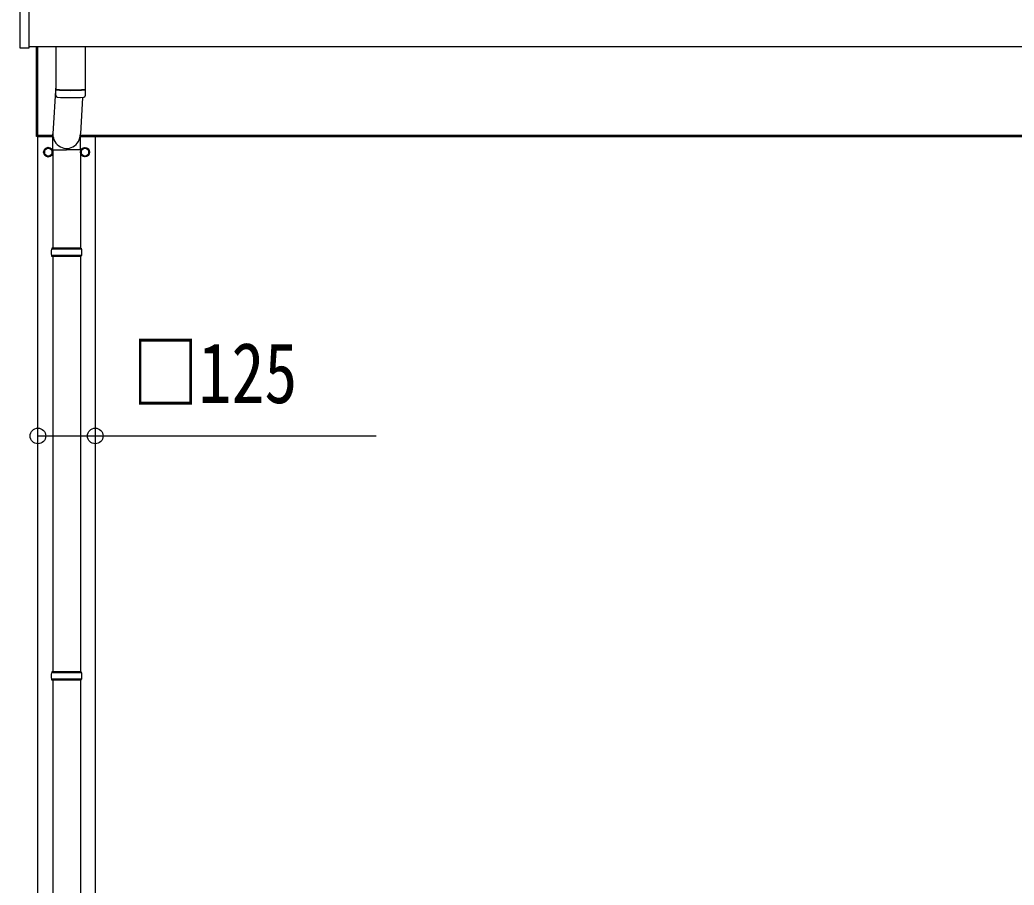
# Model space of a CAD drawing. Units: millimetres, scale not verified. Extents: x -16820 to 16820, y -11880 to 11880.
# Drawn here: x -14693 to -12526, y -4417 to -2533 of the extents above; entities that cross this region are included whole.
import ezdxf
from ezdxf.enums import TextEntityAlignment as Align

# ---------------------------------------------------------------- set-up
doc = ezdxf.new("R2010")
doc.units = ezdxf.units.MM
doc.header["$LTSCALE"] = 50
for name, color, linetype in [('0-4_YKK_13', 4, 'Continuous'), ('0-5_YKK_A1', 4, 'Continuous'), ('0-6_YKK_D', 6, 'Continuous')]:
    doc.layers.add(name, color=color, linetype=linetype)
doc.styles.add('ＭＳ ゴシック', font='')
doc.styles.get('ＭＳ ゴシック').set_extended_font_data('MS Gothic')

msp = doc.modelspace()

# ---------------------------------------------------------------- linework, layer by layer
at = {"layer": '0-4_YKK_13'}
for p, q in [((-14692.62, -2445.33), (-14692.62, -2593.33)), ((-14672.62, -2593.33), (-14672.62, -2445.33)), ((-14692.12, -2593.83), (-14673.12, -2593.83)), ((-14656.32, -2786.85), (-14656.32, -2591.21)), ((-14654.32, -2591.21), (-14654.32, -2786.85)), ((-14614.32, -2591.21), (-14614.32, -2684.19)), ((-14550.32, -2591.21), (-14550.32, -2684.19)), ((-14614.32, -2674.61), (-14620.87, -2781.07)), ((-14614.12, -2698.17), (-14614.35, -2685.18)), ((-14609.84, -2684.47), (-14609.82, -2685.47)), ((-14554.78, -2684.46), (-14554.79, -2685.46)), ((-14550.29, -2685.18), (-14550.51, -2698.17)), ((-14555.86, -2701.46), (-14560.76, -2781.07)), ((-14654.32, -2786.85), (-14656.32, -2786.85)), ((-14620.97, -2815.74), (-14620.97, -2781.07)), ((-14560.67, -2815.74), (-14560.67, -2781.07)), ((-14620.97, -2815.74), (-14590.82, -2815.74)), ((-14620.82, -2815.74), (-14620.82, -3029.85)), ((-14560.67, -2815.74), (-14590.82, -2815.74)), ((-14560.82, -2815.74), (-14560.82, -3029.85)), ((-14622.22, -2820.6), (-14622.32, -2820.6)), ((-14622.22, -2821.1), (-14622.32, -2821.1)), ((-14559.41, -2820.6), (-14559.31, -2820.6)), ((-14559.41, -2821.1), (-14559.31, -2821.1)), ((-14557.82, -3031.85), (-14623.82, -3031.85)), ((-14558.82, -3029.85), (-14622.82, -3029.85)), ((-14622.82, -3029.85), (-14622.82, -3031.85)), ((-14558.82, -3029.85), (-14558.82, -3031.85)), ((-14557.82, -3045.85), (-14623.82, -3045.85)), ((-14622.82, -3047.85), (-14622.82, -3045.85)), ((-14558.82, -3047.85), (-14622.82, -3047.85)), ((-14620.82, -3047.85), (-14620.82, -3952.35)), ((-14560.82, -3047.85), (-14560.82, -3952.35)), ((-14558.82, -3047.85), (-14558.82, -3045.85)), ((-14557.82, -3954.34), (-14623.82, -3954.34)), ((-14558.82, -3952.34), (-14622.82, -3952.34)), ((-14622.82, -3952.34), (-14622.82, -3954.34)), ((-14558.82, -3952.34), (-14558.82, -3954.34)), ((-14557.82, -3968.34), (-14623.82, -3968.34)), ((-14622.82, -3970.34), (-14622.82, -3968.34)), ((-14558.82, -3970.34), (-14622.82, -3970.34)), ((-14620.82, -3970.34), (-14620.82, -4874.85)), ((-14560.82, -3970.34), (-14560.82, -4874.85)), ((-14558.82, -3970.34), (-14558.82, -3968.34))]:
    msp.add_line(p, q, dxfattribs=at)
for points in [[(-14630.82, -2811.03), (-14639.32, -2815.94), (-14639.32, -2825.75), (-14630.82, -2830.66), (-14622.32, -2825.75), (-14622.32, -2815.94)], [(-14550.82, -2811.03), (-14542.32, -2815.94), (-14542.32, -2825.75), (-14550.82, -2830.66), (-14559.32, -2825.75), (-14559.32, -2815.94)]]:
    msp.add_lwpolyline(points, close=True, dxfattribs=at)
for centre, radius in [((-14630.82, -2820.85), 10), ((-14630.82, -2820.85), 8.5), ((-14550.82, -2820.85), 10), ((-14550.82, -2820.85), 8.5)]:
    msp.add_circle(centre, radius, dxfattribs=at)
for centre, radius, start, end in [((-14692.12, -2593.33), 0.5, 180, 270), ((-14673.12, -2593.33), 0.5, 270, 0), ((-14582.32, -2204.45), 480.8, 266.18381, 273.81619), ((-14582.32, -2205.45), 480.8, 266.18381, 273.81619), ((-14610.7, -2697.93), 3.43, 183.91307, 262.91645), ((-14582.32, -2182.47), 519.67, 266.82357, 273.17802), ((-14553.93, -2697.93), 3.43, 277.00994, 356.09787), ((-14630.82, -2820.85), 8.6, 111.25399, 128.74601), ((-14630.82, -2820.85), 8.6, 51.25399, 68.74601), ((-14550.82, -2820.85), 8.6, 111.25399, 128.74601), ((-14550.82, -2820.85), 8.6, 51.25399, 68.74601), ((-14630.82, -2820.85), 8.6, 171.25399, 188.74601), ((-14630.82, -2820.85), 8.6, 231.25399, 248.74601), ((-14630.82, -2820.85), 8.6, 291.25399, 308.74601), ((-14630.82, -2820.85), 8.6, 1.66581, 8.74601), ((-14630.82, -2820.85), 8.6, 351.25399, 358.33419), ((-14550.82, -2820.85), 8.6, 171.25399, 178.33419), ((-14550.82, -2820.85), 8.6, 181.66581, 188.74601), ((-14550.82, -2820.85), 8.6, 231.25399, 248.74601), ((-14550.82, -2820.85), 8.6, 291.25399, 308.74601), ((-14550.82, -2820.85), 8.6, 351.25399, 8.74601), ((-14575.07, -3038.85), 49.25, 171.82876, 180.00002), ((-14606.57, -3038.85), 49.25, 359.99998, 8.17124), ((-14575.07, -3038.85), 49.25, 180.00002, 188.17127), ((-14606.57, -3038.85), 49.25, 351.82873, 359.99998), ((-14575.07, -3961.34), 49.25, 171.82876, 180.00002), ((-14575.07, -3961.34), 49.25, 180.00002, 188.17127), ((-14606.57, -3961.34), 49.25, 359.99998, 8.17124), ((-14606.57, -3961.34), 49.25, 351.82873, 359.99998)]:
    msp.add_arc(centre, radius, start, end, dxfattribs=at)
msp.add_ellipse((-14590.82, -2781.07), major_axis=(0, -31.56), ratio=0.952301, start_param=4.5832251, end_param=7.8539816, dxfattribs=at)
at = {"layer": '0-5_YKK_A1'}
for p, q in [((-8664.32, -2591.21), (-14672.62, -2591.21)), ((-14654.32, -2783.85), (-14619.52, -2783.85)), ((-14654.32, -2786.85), (-14619.7, -2786.85)), ((-14653.32, -5583.85), (-14653.32, -2786.85)), ((-14559.4, -2783.85), (-8669.32, -2783.85)), ((-14559.4, -2786.85), (-8669.32, -2786.85)), ((-14528.32, -2786.85), (-14528.32, -5583.85))]:
    msp.add_line(p, q, dxfattribs=at)
at = {"layer": '0-6_YKK_D'}
msp.add_lwpolyline([(-14653.32, -3438.85), (-14528.32, -3438.85), (-13916.32, -3438.85)], dxfattribs=at)
for centre in [(-14653.32, -3438.85), (-14528.32, -3438.85)]:
    msp.add_circle(centre, 17, dxfattribs=at)

# ---------------------------------------------------------------- texts
at = {"layer": '0-6_YKK_D', "style": 'ＭＳ ゴシック', "width": 0.8}
msp.add_text('□125', height=132, dxfattribs=at).set_placement((-14447.52, -3406.85), align=Align.BOTTOM_LEFT)

doc.saveas('drawing.dxf')
